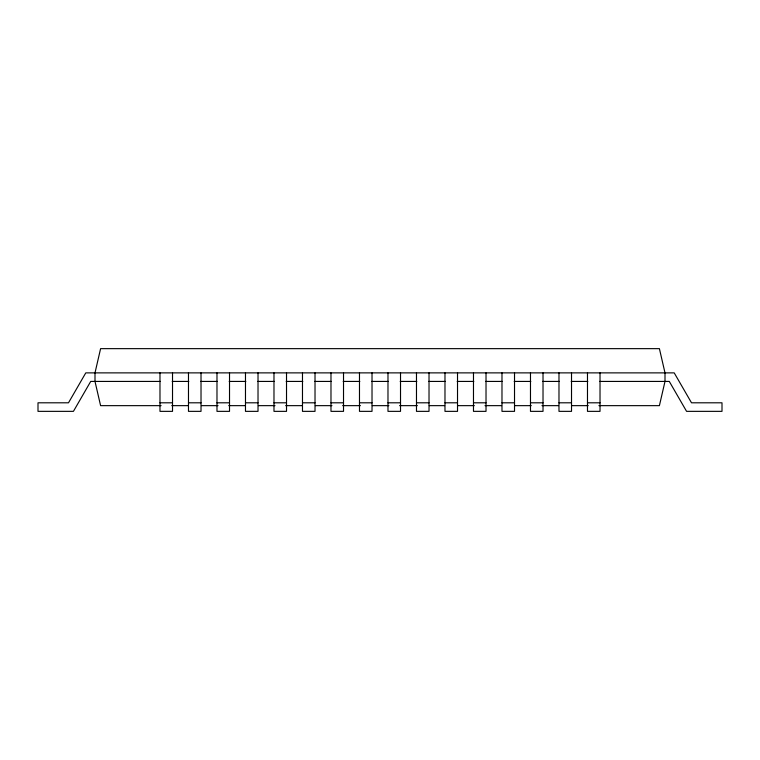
<?xml version="1.0" encoding="UTF-8"?>
<svg xmlns="http://www.w3.org/2000/svg" width="760" height="760" viewBox="0 0 760 760"><rect width="100%" height="100%" fill="white"/><g stroke="black" fill="none" stroke-linecap="round" stroke-linejoin="round"><path stroke-width="1.14" d="M160.312 381.425L90.715 381.425L73.425 411.35L38 411.35L38 402.8L68.495 402.8L85.785 372.875L674.215 372.875L691.505 402.8L722 402.8L722 411.35L686.575 411.35L669.284 381.425L599.688 381.425M172.188 381.425L188.812 381.425M200.688 381.425L217.312 381.425M229.188 381.425L245.812 381.425M257.688 381.425L274.312 381.425M286.188 381.425L302.812 381.425M314.688 381.425L331.312 381.425M343.188 381.425L359.812 381.425M371.688 381.425L388.312 381.425M400.188 381.425L416.812 381.425M428.688 381.425L445.312 381.425M457.188 381.425L473.812 381.425M485.688 381.425L502.312 381.425M514.188 381.425L530.812 381.425M542.688 381.425L559.312 381.425M571.188 381.425L587.812 381.425M159.98 402.8L172.52 402.8M188.48 402.8L201.02 402.8M216.98 402.8L229.52 402.8M245.48 402.8L258.02 402.8M273.98 402.8L286.52 402.8M302.48 402.8L315.02 402.8M330.98 402.8L343.52 402.8M359.48 402.8L372.02 402.8M387.98 402.8L400.52 402.8M416.48 402.8L429.02 402.8M444.98 402.8L457.52 402.8M473.48 402.8L486.02 402.8M501.98 402.8L514.52 402.8M530.48 402.8L543.02 402.8M558.98 402.8L571.52 402.8M587.48 402.8L600.02 402.8M161.101 405.65L100.596 405.65L95 381.425L95 372.875L100.596 348.65L659.404 348.65L665 372.875L665 381.425L659.404 405.65L598.899 405.65M171.779 405.65L188.385 405.65M201.438 405.65L218.053 405.65M228.732 405.65L245.337 405.65M258.39 405.65L274.997 405.65M285.674 405.65L302.29 405.65M315.343 405.65L331.949 405.65M342.627 405.65L360.42 405.65M372.286 405.65L388.901 405.65M399.579 405.65L417.373 405.65M429.238 405.65L444.657 405.65M457.71 405.65L474.325 405.65M485.003 405.65L501.609 405.65M514.663 405.65L531.269 405.65M541.947 405.65L558.562 405.65M571.615 405.65L588.221 405.65M600.02 372.875L600.02 411.35L587.48 411.35L587.48 372.875M571.52 372.875L571.52 411.35L558.98 411.35L558.98 372.875M543.02 372.875L543.02 411.35L530.48 411.35L530.48 372.875M514.52 372.875L514.52 411.35L501.98 411.35L501.98 372.875M486.02 372.875L486.02 411.35L473.48 411.35L473.48 372.875M457.52 372.875L457.52 411.35L444.98 411.35L444.98 372.875M429.02 372.875L429.02 411.35L416.48 411.35L416.48 372.875M400.52 372.875L400.52 411.35L387.98 411.35L387.98 372.875M372.02 372.875L372.02 411.35L359.48 411.35L359.48 372.875M343.52 372.875L343.52 411.35L330.98 411.35L330.98 372.875M315.02 372.875L315.02 411.35L302.48 411.35L302.48 372.875M286.52 372.875L286.52 411.35L273.98 411.35L273.98 372.875M258.02 372.875L258.02 411.35L245.48 411.35L245.48 372.875M229.52 372.875L229.52 411.35L216.98 411.35L216.98 372.875M201.02 372.875L201.02 411.35L188.48 411.35L188.48 372.875M172.52 372.875L172.52 411.35L159.98 411.35L159.98 372.875"/></g></svg>
